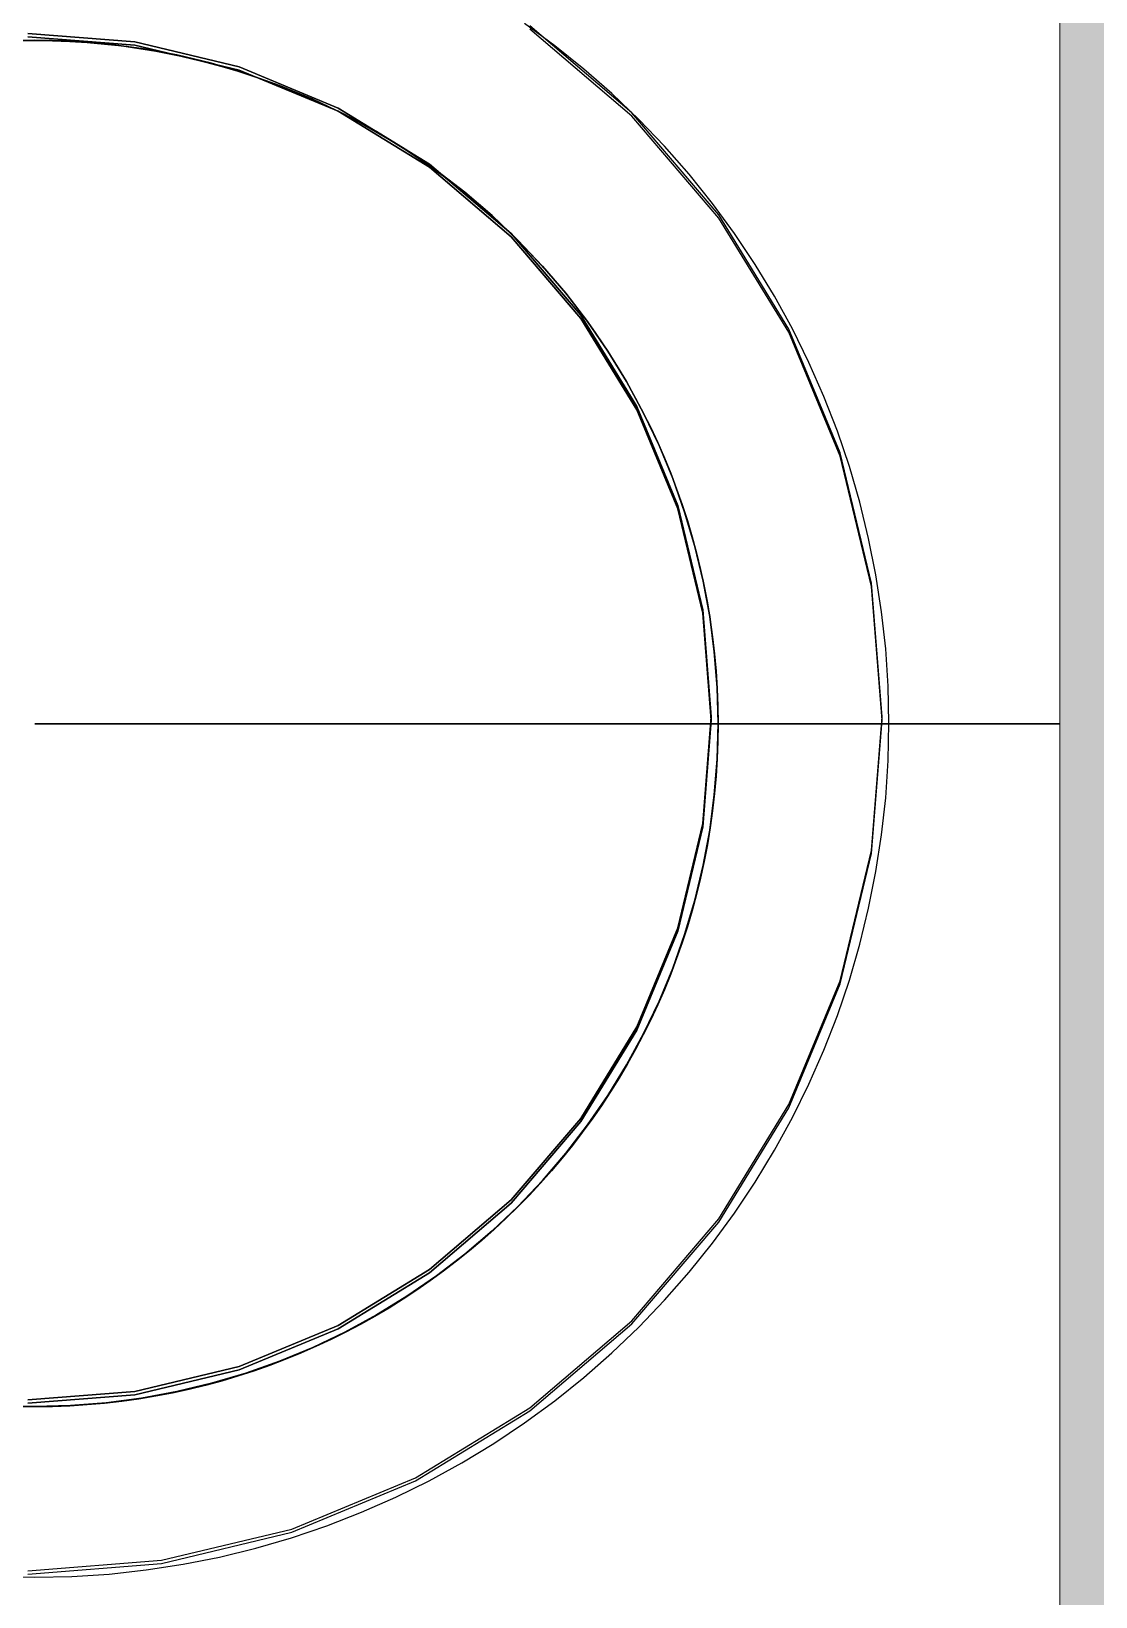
# Model space of a CAD drawing. Header units: millimetres. Extents: x 0 to 59350, y 0 to 29700.
# Drawn here: x 18350.31 to 18381.46, y 15787.56 to 15833.39 of the extents above; entities that cross this region are included whole.
import ezdxf

# ---------------------------------------------------------------- set-up
doc = ezdxf.new("R2010")
doc.units = ezdxf.units.MM
doc.linetypes.add('PUNKT2_S9', pattern=[1, 0, -1])
doc.layers.add('Slab', color=7, linetype='Continuous', lineweight=50)
doc.layers.add('Standard', color=7, linetype='Continuous', lineweight=25)

msp = doc.modelspace()

# ---------------------------------------------------------------- hatches: boundary and pattern name
at = {"layer": 'Standard', "linetype": 'PUNKT2_S9', "lineweight": 18}
h = msp.add_hatch(color=59, dxfattribs=at)
h.paths.add_polyline_path([(18430.408, 15643.116), (18430.408, 16413.116), (18380.408, 16413.116), (18380.408, 15643.116)])
h.paths.add_polyline_path([(18430.408, 17168.116), (18430.408, 17953.116), (18380.408, 17953.116), (18380.408, 17168.116)])
h.paths.add_polyline_path([(18380.408, 18988.116), (18380.408, 18493.116), (18430.408, 18493.116), (18430.408, 18988.116)])
h.paths.add_polyline_path([(18380.408, 16898.116), (18380.408, 16683.116), (18430.408, 16683.116), (18430.408, 16898.116)])

# ---------------------------------------------------------------- linework, layer by layer
at = {"layer": 'Slab', "color": 7, "linetype": 'Continuous', "lineweight": -3}
for p, q in [((18350.207, 15833.32), (18353.335, 15833.074)), ((18353.335, 15833.074), (18350.207, 15833.32)), ((18365.627, 15832.964), (18364.747, 15833.609)), ((18365.627, 15832.964), (18364.747, 15833.609)), ((18365.627, 15832.964), (18364.747, 15833.609)), ((18365.627, 15832.964), (18364.747, 15833.609)), ((18367.884, 15830.997), (18364.901, 15833.545)), ((18367.884, 15830.997), (18364.901, 15833.545)), ((18367.884, 15830.903), (18364.901, 15833.45)), ((18367.884, 15830.903), (18364.901, 15833.45)), ((18349.361, 15833.102), (18350.408, 15833.13)), ((18350.408, 15833.13), (18349.361, 15833.102)), ((18350.408, 15833.13), (18349.361, 15833.102)), ((18349.361, 15833.102), (18350.408, 15833.13)), ((18350.408, 15833.13), (18349.361, 15833.102)), ((18349.361, 15833.102), (18350.408, 15833.13)), ((18350.207, 15833.225), (18353.335, 15832.979)), ((18353.335, 15832.979), (18350.207, 15833.225)), ((18350.408, 15833.13), (18351.455, 15833.102)), ((18351.455, 15833.102), (18350.408, 15833.13)), ((18351.455, 15833.102), (18350.408, 15833.13)), ((18350.408, 15833.13), (18351.455, 15833.102)), ((18351.455, 15833.102), (18350.408, 15833.13)), ((18350.408, 15833.13), (18351.455, 15833.102)), ((18351.455, 15833.102), (18352.499, 15833.02)), ((18352.499, 15833.02), (18351.455, 15833.102)), ((18352.499, 15833.02), (18351.455, 15833.102)), ((18351.455, 15833.102), (18352.499, 15833.02)), ((18352.499, 15833.02), (18351.455, 15833.102)), ((18351.455, 15833.102), (18352.499, 15833.02)), ((18352.499, 15833.02), (18353.537, 15832.884)), ((18353.537, 15832.884), (18352.499, 15833.02)), ((18353.537, 15832.884), (18352.499, 15833.02)), ((18352.499, 15833.02), (18353.537, 15832.884)), ((18353.537, 15832.884), (18352.499, 15833.02)), ((18352.499, 15833.02), (18353.537, 15832.884)), ((18353.335, 15833.074), (18356.387, 15832.341)), ((18356.387, 15832.341), (18353.335, 15833.074)), ((18353.335, 15832.979), (18356.387, 15832.246)), ((18356.387, 15832.246), (18353.335, 15832.979)), ((18353.537, 15832.884), (18354.566, 15832.693)), ((18354.566, 15832.693), (18353.537, 15832.884)), ((18354.566, 15832.693), (18353.537, 15832.884)), ((18353.537, 15832.884), (18354.566, 15832.693)), ((18354.566, 15832.693), (18353.537, 15832.884)), ((18353.537, 15832.884), (18354.566, 15832.693)), ((18366.478, 15832.281), (18365.627, 15832.964)), ((18366.478, 15832.281), (18365.627, 15832.964)), ((18366.478, 15832.281), (18365.627, 15832.964)), ((18366.478, 15832.281), (18365.627, 15832.964)), ((18354.566, 15832.693), (18355.584, 15832.448)), ((18355.584, 15832.448), (18354.566, 15832.693)), ((18355.584, 15832.448), (18354.566, 15832.693)), ((18354.566, 15832.693), (18355.584, 15832.448)), ((18355.584, 15832.448), (18354.566, 15832.693)), ((18354.566, 15832.693), (18355.584, 15832.448)), ((18355.584, 15832.448), (18356.588, 15832.151)), ((18356.588, 15832.151), (18355.584, 15832.448)), ((18356.588, 15832.151), (18355.584, 15832.448)), ((18355.584, 15832.448), (18356.588, 15832.151)), ((18356.588, 15832.151), (18355.584, 15832.448)), ((18355.584, 15832.448), (18356.588, 15832.151)), ((18356.387, 15832.341), (18359.286, 15831.14)), ((18359.286, 15831.14), (18356.387, 15832.341)), ((18356.387, 15832.246), (18359.286, 15831.045)), ((18359.286, 15831.045), (18356.387, 15832.246)), ((18356.588, 15832.151), (18357.575, 15831.802)), ((18357.575, 15831.802), (18356.588, 15832.151)), ((18357.575, 15831.802), (18356.588, 15832.151)), ((18356.588, 15832.151), (18357.575, 15831.802)), ((18357.575, 15831.802), (18356.588, 15832.151)), ((18356.588, 15832.151), (18357.575, 15831.802)), ((18367.298, 15831.562), (18366.478, 15832.281)), ((18367.298, 15831.562), (18366.478, 15832.281)), ((18367.298, 15831.562), (18366.478, 15832.281)), ((18367.298, 15831.562), (18366.478, 15832.281)), ((18357.575, 15831.802), (18358.543, 15831.401)), ((18358.543, 15831.401), (18357.575, 15831.802)), ((18358.543, 15831.401), (18357.575, 15831.802)), ((18357.575, 15831.802), (18358.543, 15831.401)), ((18358.543, 15831.401), (18357.575, 15831.802)), ((18357.575, 15831.802), (18358.543, 15831.401)), ((18368.086, 15830.808), (18367.298, 15831.562)), ((18368.086, 15830.808), (18367.298, 15831.562)), ((18368.086, 15830.808), (18367.298, 15831.562)), ((18368.086, 15830.808), (18367.298, 15831.562)), ((18358.543, 15831.401), (18359.488, 15830.95)), ((18359.488, 15830.95), (18358.543, 15831.401)), ((18359.488, 15830.95), (18358.543, 15831.401)), ((18358.543, 15831.401), (18359.488, 15830.95)), ((18359.488, 15830.95), (18358.543, 15831.401)), ((18358.543, 15831.401), (18359.488, 15830.95)), ((18359.286, 15831.14), (18361.962, 15829.5)), ((18361.962, 15829.5), (18359.286, 15831.14)), ((18359.286, 15831.045), (18361.962, 15829.405)), ((18361.962, 15829.405), (18359.286, 15831.045)), ((18359.488, 15830.95), (18360.408, 15830.45)), ((18360.408, 15830.45), (18359.488, 15830.95)), ((18360.408, 15830.45), (18359.488, 15830.95)), ((18359.488, 15830.95), (18360.408, 15830.45)), ((18360.408, 15830.45), (18359.488, 15830.95)), ((18359.488, 15830.95), (18360.408, 15830.45)), ((18370.432, 15828.014), (18367.884, 15830.997)), ((18370.432, 15828.014), (18367.884, 15830.997)), ((18370.432, 15827.92), (18367.884, 15830.903)), ((18370.432, 15827.92), (18367.884, 15830.903)), ((18368.84, 15830.02), (18368.086, 15830.808)), ((18368.84, 15830.02), (18368.086, 15830.808)), ((18368.84, 15830.02), (18368.086, 15830.808)), ((18368.84, 15830.02), (18368.086, 15830.808)), ((18360.408, 15830.45), (18361.301, 15829.903)), ((18361.301, 15829.903), (18360.408, 15830.45)), ((18361.301, 15829.903), (18360.408, 15830.45)), ((18360.408, 15830.45), (18361.301, 15829.903)), ((18361.301, 15829.903), (18360.408, 15830.45)), ((18360.408, 15830.45), (18361.301, 15829.903)), ((18361.301, 15829.903), (18362.164, 15829.31)), ((18362.164, 15829.31), (18361.301, 15829.903)), ((18362.164, 15829.31), (18361.301, 15829.903)), ((18361.301, 15829.903), (18362.164, 15829.31)), ((18362.164, 15829.31), (18361.301, 15829.903)), ((18361.301, 15829.903), (18362.164, 15829.31)), ((18369.559, 15829.2), (18368.84, 15830.02)), ((18369.559, 15829.2), (18368.84, 15830.02)), ((18369.559, 15829.2), (18368.84, 15830.02)), ((18369.559, 15829.2), (18368.84, 15830.02)), ((18361.962, 15829.5), (18364.349, 15827.462)), ((18364.349, 15827.462), (18361.962, 15829.5)), ((18361.962, 15829.405), (18364.349, 15827.367)), ((18364.349, 15827.367), (18361.962, 15829.405)), ((18362.164, 15829.31), (18362.994, 15828.673)), ((18362.994, 15828.673), (18362.164, 15829.31)), ((18362.994, 15828.673), (18362.164, 15829.31)), ((18362.164, 15829.31), (18362.994, 15828.673)), ((18362.994, 15828.673), (18362.164, 15829.31)), ((18362.164, 15829.31), (18362.994, 15828.673)), ((18370.242, 15828.349), (18369.559, 15829.2)), ((18370.242, 15828.349), (18369.559, 15829.2)), ((18370.242, 15828.349), (18369.559, 15829.2)), ((18370.242, 15828.349), (18369.559, 15829.2)), ((18362.994, 15828.673), (18363.791, 15827.993)), ((18363.791, 15827.993), (18362.994, 15828.673)), ((18363.791, 15827.993), (18362.994, 15828.673)), ((18362.994, 15828.673), (18363.791, 15827.993)), ((18363.791, 15827.993), (18362.994, 15828.673)), ((18362.994, 15828.673), (18363.791, 15827.993)), ((18370.887, 15827.469), (18370.242, 15828.349)), ((18370.887, 15827.469), (18370.242, 15828.349)), ((18370.887, 15827.469), (18370.242, 15828.349)), ((18370.887, 15827.469), (18370.242, 15828.349)), ((18363.791, 15827.993), (18364.55, 15827.272)), ((18364.55, 15827.272), (18363.791, 15827.993)), ((18364.55, 15827.272), (18363.791, 15827.993)), ((18363.791, 15827.993), (18364.55, 15827.272)), ((18364.55, 15827.272), (18363.791, 15827.993)), ((18363.791, 15827.993), (18364.55, 15827.272)), ((18372.482, 15824.67), (18370.432, 15828.014)), ((18372.482, 15824.67), (18370.432, 15828.014)), ((18372.482, 15824.575), (18370.432, 15827.92)), ((18372.482, 15824.575), (18370.432, 15827.92)), ((18364.349, 15827.462), (18366.387, 15825.076)), ((18366.387, 15825.076), (18364.349, 15827.462)), ((18364.349, 15827.367), (18366.387, 15824.981)), ((18366.387, 15824.981), (18364.349, 15827.367)), ((18371.493, 15826.562), (18370.887, 15827.469)), ((18371.493, 15826.562), (18370.887, 15827.469)), ((18371.493, 15826.562), (18370.887, 15827.469)), ((18371.493, 15826.562), (18370.887, 15827.469)), ((18364.55, 15827.272), (18365.271, 15826.513)), ((18365.271, 15826.513), (18364.55, 15827.272)), ((18365.271, 15826.513), (18364.55, 15827.272)), ((18364.55, 15827.272), (18365.271, 15826.513)), ((18365.271, 15826.513), (18364.55, 15827.272)), ((18364.55, 15827.272), (18365.271, 15826.513)), ((18365.271, 15826.513), (18365.951, 15825.716)), ((18365.951, 15825.716), (18365.271, 15826.513)), ((18365.951, 15825.716), (18365.271, 15826.513)), ((18365.271, 15826.513), (18365.951, 15825.716)), ((18365.951, 15825.716), (18365.271, 15826.513)), ((18365.271, 15826.513), (18365.951, 15825.716)), ((18372.059, 15825.63), (18371.493, 15826.562)), ((18372.059, 15825.63), (18371.493, 15826.562)), ((18372.059, 15825.63), (18371.493, 15826.562)), ((18372.059, 15825.63), (18371.493, 15826.562)), ((18365.951, 15825.716), (18366.588, 15824.886)), ((18366.588, 15824.886), (18365.951, 15825.716)), ((18366.588, 15824.886), (18365.951, 15825.716)), ((18365.951, 15825.716), (18366.588, 15824.886)), ((18366.588, 15824.886), (18365.951, 15825.716)), ((18365.951, 15825.716), (18366.588, 15824.886)), ((18372.583, 15824.674), (18372.059, 15825.63)), ((18372.583, 15824.674), (18372.059, 15825.63)), ((18372.583, 15824.674), (18372.059, 15825.63)), ((18372.583, 15824.674), (18372.059, 15825.63)), ((18366.387, 15825.076), (18368.027, 15822.4)), ((18368.027, 15822.4), (18366.387, 15825.076)), ((18366.387, 15824.981), (18368.027, 15822.305)), ((18368.027, 15822.305), (18366.387, 15824.981)), ((18366.588, 15824.886), (18367.181, 15824.023)), ((18367.181, 15824.023), (18366.588, 15824.886)), ((18367.181, 15824.023), (18366.588, 15824.886)), ((18366.588, 15824.886), (18367.181, 15824.023)), ((18367.181, 15824.023), (18366.588, 15824.886)), ((18366.588, 15824.886), (18367.181, 15824.023)), ((18373.983, 15821.045), (18372.482, 15824.67)), ((18373.983, 15821.045), (18372.482, 15824.67)), ((18373.983, 15820.95), (18372.482, 15824.575)), ((18373.983, 15820.95), (18372.482, 15824.575)), ((18373.066, 15823.695), (18372.583, 15824.674)), ((18373.066, 15823.695), (18372.583, 15824.674)), ((18373.066, 15823.695), (18372.583, 15824.674)), ((18373.066, 15823.695), (18372.583, 15824.674)), ((18367.181, 15824.023), (18367.729, 15823.13)), ((18367.729, 15823.13), (18367.181, 15824.023)), ((18367.729, 15823.13), (18367.181, 15824.023)), ((18367.181, 15824.023), (18367.729, 15823.13)), ((18367.729, 15823.13), (18367.181, 15824.023)), ((18367.181, 15824.023), (18367.729, 15823.13)), ((18373.505, 15822.697), (18373.066, 15823.695)), ((18373.505, 15822.697), (18373.066, 15823.695)), ((18373.505, 15822.697), (18373.066, 15823.695)), ((18373.505, 15822.697), (18373.066, 15823.695)), ((18367.729, 15823.13), (18368.228, 15822.21)), ((18368.228, 15822.21), (18367.729, 15823.13)), ((18368.228, 15822.21), (18367.729, 15823.13)), ((18367.729, 15823.13), (18368.228, 15822.21)), ((18368.228, 15822.21), (18367.729, 15823.13)), ((18367.729, 15823.13), (18368.228, 15822.21)), ((18368.027, 15822.4), (18369.228, 15819.5)), ((18369.228, 15819.5), (18368.027, 15822.4)), ((18368.027, 15822.305), (18369.228, 15819.405)), ((18369.228, 15819.405), (18368.027, 15822.305)), ((18373.9, 15821.68), (18373.505, 15822.697)), ((18373.9, 15821.68), (18373.505, 15822.697)), ((18373.9, 15821.68), (18373.505, 15822.697)), ((18373.9, 15821.68), (18373.505, 15822.697)), ((18368.228, 15822.21), (18368.679, 15821.265)), ((18368.679, 15821.265), (18368.228, 15822.21)), ((18368.679, 15821.265), (18368.228, 15822.21)), ((18368.228, 15822.21), (18368.679, 15821.265)), ((18368.679, 15821.265), (18368.228, 15822.21)), ((18368.228, 15822.21), (18368.679, 15821.265)), ((18374.251, 15820.648), (18373.9, 15821.68)), ((18374.251, 15820.648), (18373.9, 15821.68)), ((18374.251, 15820.648), (18373.9, 15821.68)), ((18374.251, 15820.648), (18373.9, 15821.68)), ((18368.679, 15821.265), (18369.08, 15820.297)), ((18369.08, 15820.297), (18368.679, 15821.265)), ((18369.08, 15820.297), (18368.679, 15821.265)), ((18368.679, 15821.265), (18369.08, 15820.297)), ((18369.08, 15820.297), (18368.679, 15821.265)), ((18368.679, 15821.265), (18369.08, 15820.297)), ((18374.899, 15817.231), (18373.983, 15821.045)), ((18374.899, 15817.231), (18373.983, 15821.045)), ((18374.899, 15817.136), (18373.983, 15820.95)), ((18374.899, 15817.136), (18373.983, 15820.95)), ((18374.556, 15819.6), (18374.251, 15820.648)), ((18374.556, 15819.6), (18374.251, 15820.648)), ((18374.556, 15819.6), (18374.251, 15820.648)), ((18374.556, 15819.6), (18374.251, 15820.648)), ((18369.08, 15820.297), (18369.429, 15819.31)), ((18369.429, 15819.31), (18369.08, 15820.297)), ((18369.429, 15819.31), (18369.08, 15820.297)), ((18369.08, 15820.297), (18369.429, 15819.31)), ((18369.429, 15819.31), (18369.08, 15820.297)), ((18369.08, 15820.297), (18369.429, 15819.31)), ((18369.228, 15819.5), (18369.96, 15816.448)), ((18369.96, 15816.448), (18369.228, 15819.5)), ((18374.815, 15818.541), (18374.556, 15819.6)), ((18374.815, 15818.541), (18374.556, 15819.6)), ((18374.815, 15818.541), (18374.556, 15819.6)), ((18374.815, 15818.541), (18374.556, 15819.6)), ((18369.228, 15819.405), (18369.96, 15816.354)), ((18369.96, 15816.354), (18369.228, 15819.405)), ((18369.429, 15819.31), (18369.727, 15818.306)), ((18369.727, 15818.306), (18369.429, 15819.31)), ((18369.727, 15818.306), (18369.429, 15819.31)), ((18369.429, 15819.31), (18369.727, 15818.306)), ((18369.727, 15818.306), (18369.429, 15819.31)), ((18369.429, 15819.31), (18369.727, 15818.306)), ((18369.727, 15818.306), (18369.971, 15817.288)), ((18369.971, 15817.288), (18369.727, 15818.306)), ((18369.971, 15817.288), (18369.727, 15818.306)), ((18369.727, 15818.306), (18369.971, 15817.288)), ((18369.971, 15817.288), (18369.727, 15818.306)), ((18369.727, 15818.306), (18369.971, 15817.288)), ((18375.028, 15817.471), (18374.815, 15818.541)), ((18375.028, 15817.471), (18374.815, 15818.541)), ((18375.028, 15817.471), (18374.815, 15818.541)), ((18375.028, 15817.471), (18374.815, 15818.541)), ((18369.971, 15817.288), (18370.162, 15816.259)), ((18370.162, 15816.259), (18369.971, 15817.288)), ((18370.162, 15816.259), (18369.971, 15817.288)), ((18369.971, 15817.288), (18370.162, 15816.259)), ((18370.162, 15816.259), (18369.971, 15817.288)), ((18369.971, 15817.288), (18370.162, 15816.259)), ((18375.207, 15813.32), (18374.899, 15817.231)), ((18375.207, 15813.32), (18374.899, 15817.231)), ((18375.194, 15816.393), (18375.028, 15817.471)), ((18375.194, 15816.393), (18375.028, 15817.471)), ((18375.194, 15816.393), (18375.028, 15817.471)), ((18375.194, 15816.393), (18375.028, 15817.471)), ((18375.207, 15813.225), (18374.899, 15817.136)), ((18375.207, 15813.225), (18374.899, 15817.136)), ((18369.96, 15816.448), (18370.207, 15813.32)), ((18370.207, 15813.32), (18369.96, 15816.448)), ((18369.96, 15816.354), (18370.207, 15813.225)), ((18370.207, 15813.225), (18369.96, 15816.354)), ((18375.313, 15815.309), (18375.194, 15816.393)), ((18375.313, 15815.309), (18375.194, 15816.393)), ((18375.313, 15815.309), (18375.194, 15816.393)), ((18375.313, 15815.309), (18375.194, 15816.393)), ((18370.162, 15816.259), (18370.298, 15815.22)), ((18370.298, 15815.22), (18370.162, 15816.259)), ((18370.298, 15815.22), (18370.162, 15816.259)), ((18370.162, 15816.259), (18370.298, 15815.22)), ((18370.298, 15815.22), (18370.162, 15816.259)), ((18370.162, 15816.259), (18370.298, 15815.22)), ((18370.298, 15815.22), (18370.381, 15814.177)), ((18370.381, 15814.177), (18370.298, 15815.22)), ((18370.381, 15814.177), (18370.298, 15815.22)), ((18370.298, 15815.22), (18370.381, 15814.177)), ((18370.381, 15814.177), (18370.298, 15815.22)), ((18370.298, 15815.22), (18370.381, 15814.177)), ((18375.384, 15814.22), (18375.313, 15815.309)), ((18375.384, 15814.22), (18375.313, 15815.309)), ((18375.384, 15814.22), (18375.313, 15815.309)), ((18375.384, 15814.22), (18375.313, 15815.309)), ((18370.381, 15814.177), (18370.408, 15813.13)), ((18370.408, 15813.13), (18370.381, 15814.177)), ((18370.408, 15813.13), (18370.381, 15814.177)), ((18370.381, 15814.177), (18370.408, 15813.13)), ((18370.408, 15813.13), (18370.381, 15814.177)), ((18370.381, 15814.177), (18370.408, 15813.13)), ((18375.408, 15813.13), (18375.384, 15814.22)), ((18375.408, 15813.13), (18375.384, 15814.22)), ((18375.408, 15813.13), (18375.384, 15814.22)), ((18375.408, 15813.13), (18375.384, 15814.22)), ((18370.207, 15813.32), (18369.96, 15810.191)), ((18369.96, 15810.191), (18370.207, 15813.32)), ((18370.207, 15813.225), (18369.96, 15810.096)), ((18369.96, 15810.096), (18370.207, 15813.225)), ((18370.408, 15813.13), (18370.381, 15812.083)), ((18370.381, 15812.083), (18370.408, 15813.13)), ((18370.381, 15812.083), (18370.408, 15813.13)), ((18370.408, 15813.13), (18370.381, 15812.083)), ((18370.381, 15812.083), (18370.408, 15813.13)), ((18370.408, 15813.13), (18370.381, 15812.083)), ((18374.899, 15809.409), (18375.207, 15813.32)), ((18374.899, 15809.409), (18375.207, 15813.32)), ((18374.899, 15809.314), (18375.207, 15813.225)), ((18374.899, 15809.314), (18375.207, 15813.225)), ((18375.384, 15812.039), (18375.408, 15813.13)), ((18375.384, 15812.039), (18375.408, 15813.13)), ((18375.384, 15812.039), (18375.408, 15813.13)), ((18375.384, 15812.039), (18375.408, 15813.13)), ((18370.381, 15812.083), (18370.298, 15811.039)), ((18370.298, 15811.039), (18370.381, 15812.083)), ((18370.298, 15811.039), (18370.381, 15812.083)), ((18370.381, 15812.083), (18370.298, 15811.039)), ((18370.298, 15811.039), (18370.381, 15812.083)), ((18370.381, 15812.083), (18370.298, 15811.039)), ((18375.313, 15810.951), (18375.384, 15812.039)), ((18375.313, 15810.951), (18375.384, 15812.039)), ((18375.313, 15810.951), (18375.384, 15812.039)), ((18375.313, 15810.951), (18375.384, 15812.039)), ((18370.298, 15811.039), (18370.162, 15810.001)), ((18370.162, 15810.001), (18370.298, 15811.039)), ((18370.162, 15810.001), (18370.298, 15811.039)), ((18370.298, 15811.039), (18370.162, 15810.001)), ((18370.162, 15810.001), (18370.298, 15811.039)), ((18370.298, 15811.039), (18370.162, 15810.001)), ((18375.194, 15809.867), (18375.313, 15810.951)), ((18375.194, 15809.867), (18375.313, 15810.951)), ((18375.194, 15809.867), (18375.313, 15810.951)), ((18375.194, 15809.867), (18375.313, 15810.951)), ((18369.96, 15810.191), (18369.228, 15807.139)), ((18369.228, 15807.139), (18369.96, 15810.191)), ((18369.96, 15810.096), (18369.228, 15807.045)), ((18369.228, 15807.045), (18369.96, 15810.096)), ((18370.162, 15810.001), (18369.971, 15808.972)), ((18369.971, 15808.972), (18370.162, 15810.001)), ((18369.971, 15808.972), (18370.162, 15810.001)), ((18370.162, 15810.001), (18369.971, 15808.972)), ((18369.971, 15808.972), (18370.162, 15810.001)), ((18370.162, 15810.001), (18369.971, 15808.972)), ((18375.028, 15808.789), (18375.194, 15809.867)), ((18375.028, 15808.789), (18375.194, 15809.867)), ((18375.028, 15808.789), (18375.194, 15809.867)), ((18375.028, 15808.789), (18375.194, 15809.867)), ((18369.971, 15808.972), (18369.727, 15807.954)), ((18369.727, 15807.954), (18369.971, 15808.972)), ((18369.727, 15807.954), (18369.971, 15808.972)), ((18369.971, 15808.972), (18369.727, 15807.954)), ((18369.727, 15807.954), (18369.971, 15808.972)), ((18369.971, 15808.972), (18369.727, 15807.954)), ((18373.983, 15805.594), (18374.899, 15809.409)), ((18373.983, 15805.594), (18374.899, 15809.409)), ((18373.983, 15805.5), (18374.899, 15809.314)), ((18373.983, 15805.5), (18374.899, 15809.314)), ((18374.815, 15807.719), (18375.028, 15808.789)), ((18374.815, 15807.719), (18375.028, 15808.789)), ((18374.815, 15807.719), (18375.028, 15808.789)), ((18374.815, 15807.719), (18375.028, 15808.789)), ((18369.727, 15807.954), (18369.429, 15806.95)), ((18369.429, 15806.95), (18369.727, 15807.954)), ((18369.429, 15806.95), (18369.727, 15807.954)), ((18369.727, 15807.954), (18369.429, 15806.95)), ((18369.429, 15806.95), (18369.727, 15807.954)), ((18369.727, 15807.954), (18369.429, 15806.95)), ((18374.556, 15806.659), (18374.815, 15807.719)), ((18374.556, 15806.659), (18374.815, 15807.719)), ((18374.556, 15806.659), (18374.815, 15807.719)), ((18374.556, 15806.659), (18374.815, 15807.719)), ((18369.228, 15807.139), (18368.027, 15804.24)), ((18368.027, 15804.24), (18369.228, 15807.139)), ((18369.228, 15807.045), (18368.027, 15804.145)), ((18368.027, 15804.145), (18369.228, 15807.045)), ((18369.429, 15806.95), (18369.08, 15805.963)), ((18369.08, 15805.963), (18369.429, 15806.95)), ((18369.08, 15805.963), (18369.429, 15806.95)), ((18369.429, 15806.95), (18369.08, 15805.963)), ((18369.08, 15805.963), (18369.429, 15806.95)), ((18369.429, 15806.95), (18369.08, 15805.963)), ((18374.251, 15805.612), (18374.556, 15806.659)), ((18374.251, 15805.612), (18374.556, 15806.659)), ((18374.251, 15805.612), (18374.556, 15806.659)), ((18374.251, 15805.612), (18374.556, 15806.659)), ((18369.08, 15805.963), (18368.679, 15804.995)), ((18368.679, 15804.995), (18369.08, 15805.963)), ((18368.679, 15804.995), (18369.08, 15805.963)), ((18369.08, 15805.963), (18368.679, 15804.995)), ((18368.679, 15804.995), (18369.08, 15805.963)), ((18369.08, 15805.963), (18368.679, 15804.995)), ((18372.482, 15801.97), (18373.983, 15805.594)), ((18372.482, 15801.97), (18373.983, 15805.594)), ((18372.482, 15801.875), (18373.983, 15805.5)), ((18372.482, 15801.875), (18373.983, 15805.5)), ((18373.9, 15804.579), (18374.251, 15805.612)), ((18373.9, 15804.579), (18374.251, 15805.612)), ((18373.9, 15804.579), (18374.251, 15805.612)), ((18373.9, 15804.579), (18374.251, 15805.612)), ((18368.679, 15804.995), (18368.228, 15804.05)), ((18368.228, 15804.05), (18368.679, 15804.995)), ((18368.228, 15804.05), (18368.679, 15804.995)), ((18368.679, 15804.995), (18368.228, 15804.05)), ((18368.228, 15804.05), (18368.679, 15804.995)), ((18368.679, 15804.995), (18368.228, 15804.05)), ((18373.505, 15803.563), (18373.9, 15804.579)), ((18373.505, 15803.563), (18373.9, 15804.579)), ((18373.505, 15803.563), (18373.9, 15804.579)), ((18373.505, 15803.563), (18373.9, 15804.579)), ((18368.027, 15804.24), (18366.387, 15801.564)), ((18366.387, 15801.564), (18368.027, 15804.24)), ((18368.027, 15804.145), (18366.387, 15801.469)), ((18366.387, 15801.469), (18368.027, 15804.145)), ((18368.228, 15804.05), (18367.729, 15803.13)), ((18367.729, 15803.13), (18368.228, 15804.05)), ((18367.729, 15803.13), (18368.228, 15804.05)), ((18368.228, 15804.05), (18367.729, 15803.13)), ((18367.729, 15803.13), (18368.228, 15804.05)), ((18368.228, 15804.05), (18367.729, 15803.13)), ((18373.066, 15802.564), (18373.505, 15803.563)), ((18373.066, 15802.564), (18373.505, 15803.563)), ((18373.066, 15802.564), (18373.505, 15803.563)), ((18373.066, 15802.564), (18373.505, 15803.563)), ((18367.729, 15803.13), (18367.181, 15802.237)), ((18367.181, 15802.237), (18367.729, 15803.13)), ((18367.181, 15802.237), (18367.729, 15803.13)), ((18367.729, 15803.13), (18367.181, 15802.237)), ((18367.181, 15802.237), (18367.729, 15803.13)), ((18367.729, 15803.13), (18367.181, 15802.237)), ((18372.583, 15801.586), (18373.066, 15802.564)), ((18372.583, 15801.586), (18373.066, 15802.564)), ((18372.583, 15801.586), (18373.066, 15802.564)), ((18372.583, 15801.586), (18373.066, 15802.564)), ((18367.181, 15802.237), (18366.588, 15801.374)), ((18366.588, 15801.374), (18367.181, 15802.237)), ((18366.588, 15801.374), (18367.181, 15802.237)), ((18367.181, 15802.237), (18366.588, 15801.374)), ((18366.588, 15801.374), (18367.181, 15802.237)), ((18367.181, 15802.237), (18366.588, 15801.374)), ((18370.432, 15798.625), (18372.482, 15801.97)), ((18370.432, 15798.625), (18372.482, 15801.97)), ((18370.432, 15798.53), (18372.482, 15801.875)), ((18370.432, 15798.53), (18372.482, 15801.875)), ((18366.387, 15801.564), (18364.349, 15799.178)), ((18364.349, 15799.178), (18366.387, 15801.564)), ((18366.387, 15801.469), (18364.349, 15799.083)), ((18364.349, 15799.083), (18366.387, 15801.469)), ((18366.588, 15801.374), (18365.951, 15800.543)), ((18365.951, 15800.543), (18366.588, 15801.374)), ((18365.951, 15800.543), (18366.588, 15801.374)), ((18366.588, 15801.374), (18365.951, 15800.543)), ((18365.951, 15800.543), (18366.588, 15801.374)), ((18366.588, 15801.374), (18365.951, 15800.543)), ((18372.059, 15800.63), (18372.583, 15801.586)), ((18372.059, 15800.63), (18372.583, 15801.586)), ((18372.059, 15800.63), (18372.583, 15801.586)), ((18372.059, 15800.63), (18372.583, 15801.586)), ((18365.951, 15800.543), (18365.271, 15799.747)), ((18365.271, 15799.747), (18365.951, 15800.543)), ((18365.271, 15799.747), (18365.951, 15800.543)), ((18365.951, 15800.543), (18365.271, 15799.747)), ((18365.271, 15799.747), (18365.951, 15800.543)), ((18365.951, 15800.543), (18365.271, 15799.747)), ((18371.493, 15799.697), (18372.059, 15800.63)), ((18371.493, 15799.697), (18372.059, 15800.63)), ((18371.493, 15799.697), (18372.059, 15800.63)), ((18371.493, 15799.697), (18372.059, 15800.63)), ((18365.271, 15799.747), (18364.55, 15798.988)), ((18364.55, 15798.988), (18365.271, 15799.747)), ((18364.55, 15798.988), (18365.271, 15799.747)), ((18365.271, 15799.747), (18364.55, 15798.988)), ((18364.55, 15798.988), (18365.271, 15799.747)), ((18365.271, 15799.747), (18364.55, 15798.988)), ((18370.887, 15798.79), (18371.493, 15799.697)), ((18370.887, 15798.79), (18371.493, 15799.697)), ((18370.887, 15798.79), (18371.493, 15799.697)), ((18370.887, 15798.79), (18371.493, 15799.697)), ((18364.349, 15799.178), (18361.962, 15797.139)), ((18361.962, 15797.139), (18364.349, 15799.178)), ((18364.349, 15799.083), (18361.962, 15797.045)), ((18361.962, 15797.045), (18364.349, 15799.083)), ((18364.55, 15798.988), (18363.791, 15798.267)), ((18363.791, 15798.267), (18364.55, 15798.988)), ((18363.791, 15798.267), (18364.55, 15798.988)), ((18364.55, 15798.988), (18363.791, 15798.267)), ((18363.791, 15798.267), (18364.55, 15798.988)), ((18364.55, 15798.988), (18363.791, 15798.267)), ((18367.884, 15795.642), (18370.432, 15798.625)), ((18367.884, 15795.642), (18370.432, 15798.625)), ((18367.884, 15795.547), (18370.432, 15798.53)), ((18367.884, 15795.547), (18370.432, 15798.53)), ((18370.242, 15797.911), (18370.887, 15798.79)), ((18370.242, 15797.911), (18370.887, 15798.79)), ((18370.242, 15797.911), (18370.887, 15798.79)), ((18370.242, 15797.911), (18370.887, 15798.79)), ((18363.791, 15798.267), (18362.994, 15797.587)), ((18362.994, 15797.587), (18363.791, 15798.267)), ((18362.994, 15797.587), (18363.791, 15798.267)), ((18363.791, 15798.267), (18362.994, 15797.587)), ((18362.994, 15797.587), (18363.791, 15798.267)), ((18363.791, 15798.267), (18362.994, 15797.587)), ((18362.994, 15797.587), (18362.164, 15796.95)), ((18362.164, 15796.95), (18362.994, 15797.587)), ((18362.164, 15796.95), (18362.994, 15797.587)), ((18362.994, 15797.587), (18362.164, 15796.95)), ((18362.164, 15796.95), (18362.994, 15797.587)), ((18362.994, 15797.587), (18362.164, 15796.95)), ((18369.559, 15797.06), (18370.242, 15797.911)), ((18369.559, 15797.06), (18370.242, 15797.911)), ((18369.559, 15797.06), (18370.242, 15797.911)), ((18369.559, 15797.06), (18370.242, 15797.911)), ((18361.962, 15797.139), (18359.286, 15795.5)), ((18359.286, 15795.5), (18361.962, 15797.139)), ((18361.962, 15797.045), (18359.286, 15795.405)), ((18359.286, 15795.405), (18361.962, 15797.045)), ((18368.84, 15796.24), (18369.559, 15797.06)), ((18368.84, 15796.24), (18369.559, 15797.06)), ((18368.84, 15796.24), (18369.559, 15797.06)), ((18368.84, 15796.24), (18369.559, 15797.06)), ((18362.164, 15796.95), (18361.301, 15796.356)), ((18361.301, 15796.356), (18362.164, 15796.95)), ((18361.301, 15796.356), (18362.164, 15796.95)), ((18362.164, 15796.95), (18361.301, 15796.356)), ((18361.301, 15796.356), (18362.164, 15796.95)), ((18362.164, 15796.95), (18361.301, 15796.356)), ((18361.301, 15796.356), (18360.408, 15795.809)), ((18360.408, 15795.809), (18361.301, 15796.356)), ((18360.408, 15795.809), (18361.301, 15796.356)), ((18361.301, 15796.356), (18360.408, 15795.809)), ((18360.408, 15795.809), (18361.301, 15796.356)), ((18361.301, 15796.356), (18360.408, 15795.809)), ((18368.086, 15795.452), (18368.84, 15796.24)), ((18368.086, 15795.452), (18368.84, 15796.24)), ((18368.086, 15795.452), (18368.84, 15796.24)), ((18368.086, 15795.452), (18368.84, 15796.24)), ((18360.408, 15795.809), (18359.488, 15795.31)), ((18359.488, 15795.31), (18360.408, 15795.809)), ((18359.488, 15795.31), (18360.408, 15795.809)), ((18360.408, 15795.809), (18359.488, 15795.31)), ((18359.488, 15795.31), (18360.408, 15795.809)), ((18360.408, 15795.809), (18359.488, 15795.31)), ((18359.286, 15795.5), (18356.387, 15794.299)), ((18356.387, 15794.299), (18359.286, 15795.5)), ((18359.286, 15795.405), (18356.387, 15794.204)), ((18356.387, 15794.204), (18359.286, 15795.405)), ((18359.488, 15795.31), (18358.543, 15794.859)), ((18358.543, 15794.859), (18359.488, 15795.31)), ((18358.543, 15794.859), (18359.488, 15795.31)), ((18359.488, 15795.31), (18358.543, 15794.859)), ((18358.543, 15794.859), (18359.488, 15795.31)), ((18359.488, 15795.31), (18358.543, 15794.859)), ((18364.901, 15793.094), (18367.884, 15795.642)), ((18364.901, 15793.094), (18367.884, 15795.642)), ((18364.901, 15793), (18367.884, 15795.547)), ((18364.901, 15793), (18367.884, 15795.547)), ((18367.298, 15794.698), (18368.086, 15795.452)), ((18367.298, 15794.698), (18368.086, 15795.452)), ((18367.298, 15794.698), (18368.086, 15795.452)), ((18367.298, 15794.698), (18368.086, 15795.452)), ((18358.543, 15794.859), (18357.575, 15794.458)), ((18357.575, 15794.458), (18358.543, 15794.859)), ((18357.575, 15794.458), (18358.543, 15794.859)), ((18358.543, 15794.859), (18357.575, 15794.458)), ((18357.575, 15794.458), (18358.543, 15794.859)), ((18358.543, 15794.859), (18357.575, 15794.458)), ((18356.387, 15794.299), (18353.335, 15793.566)), ((18353.335, 15793.566), (18356.387, 15794.299)), ((18357.575, 15794.458), (18356.588, 15794.109)), ((18356.588, 15794.109), (18357.575, 15794.458)), ((18356.588, 15794.109), (18357.575, 15794.458)), ((18357.575, 15794.458), (18356.588, 15794.109)), ((18356.588, 15794.109), (18357.575, 15794.458)), ((18357.575, 15794.458), (18356.588, 15794.109)), ((18366.478, 15793.979), (18367.298, 15794.698)), ((18366.478, 15793.979), (18367.298, 15794.698)), ((18366.478, 15793.979), (18367.298, 15794.698)), ((18366.478, 15793.979), (18367.298, 15794.698)), ((18356.387, 15794.204), (18353.335, 15793.471)), ((18353.335, 15793.471), (18356.387, 15794.204)), ((18356.588, 15794.109), (18355.584, 15793.811)), ((18355.584, 15793.811), (18356.588, 15794.109)), ((18355.584, 15793.811), (18356.588, 15794.109)), ((18356.588, 15794.109), (18355.584, 15793.811)), ((18355.584, 15793.811), (18356.588, 15794.109)), ((18356.588, 15794.109), (18355.584, 15793.811)), ((18365.627, 15793.296), (18366.478, 15793.979)), ((18365.627, 15793.296), (18366.478, 15793.979)), ((18365.627, 15793.296), (18366.478, 15793.979)), ((18365.627, 15793.296), (18366.478, 15793.979)), ((18353.335, 15793.566), (18350.207, 15793.32)), ((18350.207, 15793.32), (18353.335, 15793.566)), ((18353.335, 15793.471), (18350.207, 15793.225)), ((18350.207, 15793.225), (18353.335, 15793.471)), ((18353.537, 15793.376), (18352.499, 15793.239)), ((18352.499, 15793.239), (18353.537, 15793.376)), ((18352.499, 15793.239), (18353.537, 15793.376)), ((18353.537, 15793.376), (18352.499, 15793.239)), ((18352.499, 15793.239), (18353.537, 15793.376)), ((18353.537, 15793.376), (18352.499, 15793.239)), ((18354.566, 15793.567), (18353.537, 15793.376)), ((18353.537, 15793.376), (18354.566, 15793.567)), ((18353.537, 15793.376), (18354.566, 15793.567)), ((18354.566, 15793.567), (18353.537, 15793.376)), ((18353.537, 15793.376), (18354.566, 15793.567)), ((18354.566, 15793.567), (18353.537, 15793.376)), ((18355.584, 15793.811), (18354.566, 15793.567)), ((18354.566, 15793.567), (18355.584, 15793.811)), ((18354.566, 15793.567), (18355.584, 15793.811)), ((18355.584, 15793.811), (18354.566, 15793.567)), ((18354.566, 15793.567), (18355.584, 15793.811)), ((18355.584, 15793.811), (18354.566, 15793.567)), ((18350.408, 15793.13), (18349.361, 15793.157)), ((18349.361, 15793.157), (18350.408, 15793.13)), ((18349.361, 15793.157), (18350.408, 15793.13)), ((18350.408, 15793.13), (18349.361, 15793.157)), ((18349.361, 15793.157), (18350.408, 15793.13)), ((18350.408, 15793.13), (18349.361, 15793.157)), ((18351.455, 15793.157), (18350.408, 15793.13)), ((18350.408, 15793.13), (18351.455, 15793.157)), ((18350.408, 15793.13), (18351.455, 15793.157)), ((18351.455, 15793.157), (18350.408, 15793.13)), ((18350.408, 15793.13), (18351.455, 15793.157)), ((18351.455, 15793.157), (18350.408, 15793.13)), ((18352.499, 15793.239), (18351.455, 15793.157)), ((18351.455, 15793.157), (18352.499, 15793.239)), ((18351.455, 15793.157), (18352.499, 15793.239)), ((18352.499, 15793.239), (18351.455, 15793.157)), ((18351.455, 15793.157), (18352.499, 15793.239)), ((18352.499, 15793.239), (18351.455, 15793.157)), ((18361.556, 15791.045), (18364.901, 15793.094)), ((18361.556, 15791.045), (18364.901, 15793.094)), ((18361.556, 15790.95), (18364.901, 15793)), ((18361.556, 15790.95), (18364.901, 15793)), ((18364.747, 15792.651), (18365.627, 15793.296)), ((18364.747, 15792.651), (18365.627, 15793.296)), ((18364.747, 15792.651), (18365.627, 15793.296)), ((18364.747, 15792.651), (18365.627, 15793.296)), ((18363.84, 15792.045), (18364.747, 15792.651)), ((18363.84, 15792.045), (18364.747, 15792.651)), ((18363.84, 15792.045), (18364.747, 15792.651)), ((18363.84, 15792.045), (18364.747, 15792.651)), ((18362.908, 15791.479), (18363.84, 15792.045)), ((18362.908, 15791.479), (18363.84, 15792.045)), ((18362.908, 15791.479), (18363.84, 15792.045)), ((18362.908, 15791.479), (18363.84, 15792.045)), ((18361.952, 15790.955), (18362.908, 15791.479)), ((18361.952, 15790.955), (18362.908, 15791.479)), ((18361.952, 15790.955), (18362.908, 15791.479)), ((18361.952, 15790.955), (18362.908, 15791.479)), ((18357.932, 15789.543), (18361.556, 15791.045)), ((18357.932, 15789.543), (18361.556, 15791.045)), ((18357.932, 15789.449), (18361.556, 15790.95)), ((18357.932, 15789.449), (18361.556, 15790.95)), ((18360.973, 15790.472), (18361.952, 15790.955)), ((18360.973, 15790.472), (18361.952, 15790.955)), ((18360.973, 15790.472), (18361.952, 15790.955)), ((18360.973, 15790.472), (18361.952, 15790.955)), ((18359.975, 15790.033), (18360.973, 15790.472)), ((18359.975, 15790.033), (18360.973, 15790.472)), ((18359.975, 15790.033), (18360.973, 15790.472)), ((18359.975, 15790.033), (18360.973, 15790.472)), ((18358.959, 15789.638), (18359.975, 15790.033)), ((18358.959, 15789.638), (18359.975, 15790.033)), ((18358.959, 15789.638), (18359.975, 15790.033)), ((18358.959, 15789.638), (18359.975, 15790.033)), ((18354.117, 15788.628), (18357.932, 15789.543)), ((18354.117, 15788.628), (18357.932, 15789.543)), ((18354.117, 15788.533), (18357.932, 15789.449)), ((18354.117, 15788.533), (18357.932, 15789.449)), ((18356.878, 15788.982), (18357.926, 15789.287)), ((18356.878, 15788.982), (18357.926, 15789.287)), ((18356.878, 15788.982), (18357.926, 15789.287)), ((18356.878, 15788.982), (18357.926, 15789.287)), ((18357.926, 15789.287), (18358.959, 15789.638)), ((18357.926, 15789.287), (18358.959, 15789.638)), ((18357.926, 15789.287), (18358.959, 15789.638)), ((18357.926, 15789.287), (18358.959, 15789.638)), ((18355.819, 15788.723), (18356.878, 15788.982)), ((18355.819, 15788.723), (18356.878, 15788.982)), ((18355.819, 15788.723), (18356.878, 15788.982)), ((18355.819, 15788.723), (18356.878, 15788.982)), ((18350.207, 15788.32), (18354.117, 15788.628)), ((18350.207, 15788.32), (18354.117, 15788.628)), ((18350.207, 15788.225), (18354.117, 15788.533)), ((18350.207, 15788.225), (18354.117, 15788.533)), ((18352.587, 15788.225), (18353.671, 15788.344)), ((18352.587, 15788.225), (18353.671, 15788.344)), ((18352.587, 15788.225), (18353.671, 15788.344)), ((18352.587, 15788.225), (18353.671, 15788.344)), ((18353.671, 15788.344), (18354.749, 15788.51)), ((18353.671, 15788.344), (18354.749, 15788.51)), ((18353.671, 15788.344), (18354.749, 15788.51)), ((18353.671, 15788.344), (18354.749, 15788.51)), ((18354.749, 15788.51), (18355.819, 15788.723)), ((18354.749, 15788.51), (18355.819, 15788.723)), ((18354.749, 15788.51), (18355.819, 15788.723)), ((18354.749, 15788.51), (18355.819, 15788.723)), ((18349.318, 15788.154), (18350.408, 15788.13)), ((18349.318, 15788.154), (18350.408, 15788.13)), ((18349.318, 15788.154), (18350.408, 15788.13)), ((18349.318, 15788.154), (18350.408, 15788.13)), ((18350.408, 15788.13), (18351.498, 15788.154)), ((18350.408, 15788.13), (18351.498, 15788.154)), ((18350.408, 15788.13), (18351.498, 15788.154)), ((18350.408, 15788.13), (18351.498, 15788.154)), ((18351.498, 15788.154), (18352.587, 15788.225)), ((18351.498, 15788.154), (18352.587, 15788.225)), ((18351.498, 15788.154), (18352.587, 15788.225)), ((18351.498, 15788.154), (18352.587, 15788.225))]:
    msp.add_line(p, q, dxfattribs=at)
at = {"layer": 'Slab', "color": 4, "linetype": 'Continuous', "lineweight": -3}
for p, q in [((18380.408, 15813.116), (18350.408, 15813.116)), ((18350.408, 15813.116), (18380.408, 15813.116))]:
    msp.add_line(p, q, dxfattribs=at)
at = {"layer": 'Slab', "color": 30, "linetype": 'Continuous', "lineweight": -3}
msp.add_circle((18350.408, 15813.116), 20, dxfattribs=at)
at = {"layer": 'Standard', "color": 36, "linetype": 'Continuous', "lineweight": 18}
msp.add_line((18380.408, 16413.116), (18380.408, 15643.116), dxfattribs=at)

doc.saveas('drawing.dxf')
